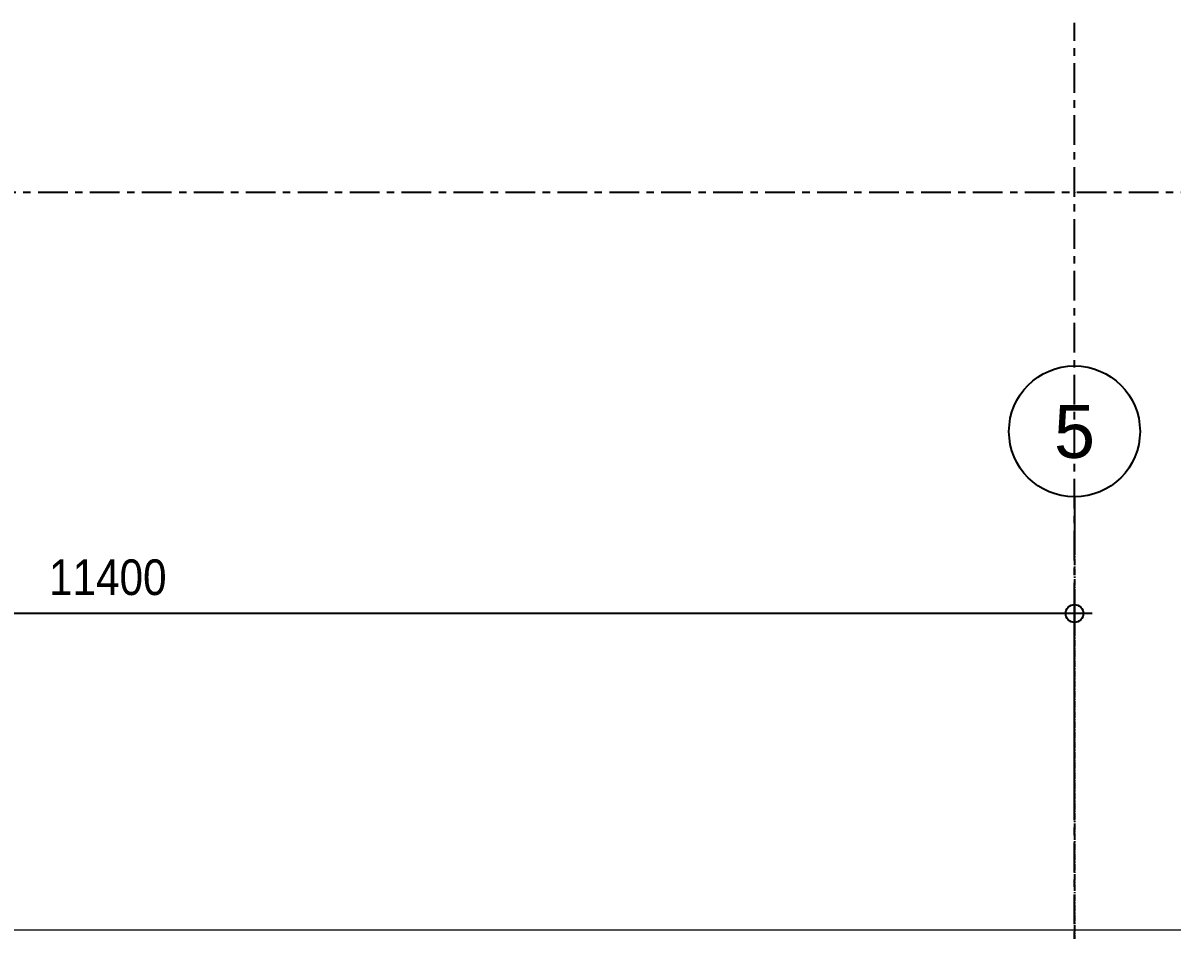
# Model space of a CAD drawing. Header units: millimetres. Extents: x -153298 to 620751, y -313239 to 250031.
# Drawn here: x 48833 to 55608, y 30526 to 35873 of the extents above; entities that cross this region are included whole.
import ezdxf
from ezdxf.enums import TextEntityAlignment as Align

# ---------------------------------------------------------------- set-up
doc = ezdxf.new("R2010")
doc.units = ezdxf.units.MM
for name, pattern in [('CENTER', [2, 1.25, -0.25, 0.25, -0.25]), ('TA_GL_000.70000', [1.925, 0.7, -0.175, 0.175, -0.175, 0.7]), ('XKITLINE00', [0])]:
    doc.linetypes.add(name, pattern=pattern)
doc.layers.get('DEFPOINTS').update_dxf_attribs({"color": 250})
for name, color, linetype in [('000 - 0_SYM_DWG_GRIDLINE_MAIN_COLOR_251', 251, 'Continuous'), ('000 - 0_SYM_DWG_SLOPE-SYM_TEXT_COLOR_3', 3, 'Continuous'), ('000 - EXISTING_BUILDING_MAIN_COLOR_3', 3, 'Continuous'), ('000 - GRID', 251, 'CENTER'), ('S-DIM', 7, 'Continuous'), ('Stan-Dim', 8, 'Continuous')]:
    doc.layers.add(name, color=color, linetype=linetype)
doc.styles.add('ARIAL', font='arial.ttf')
doc.styles.add('ROMANS', font='arial.ttf', dxfattribs={"width": 0.85})
doc.styles.add('TA', font='', dxfattribs={"height": 4.5})
doc.styles.get('TA').set_extended_font_data('Cordia New')
doc.dimstyles.new('Dim-Cen', dxfattribs={"dimtxt": 3, "dimasz": 1, "dimexe": 0, "dimexo": 2.5, "dimgap": 1.5, "dimtad": 1, "dimdec": 0, "dimzin": 1, "dimdsep": 46, "dimtxsty": 'ROMANS', "dimblk": 'CEN1', "dimcen": 0.09, "dimclrd": 1, "dimclre": 250, "dimclrt": 3, "dimadec": 0, "dimazin": 0, "dimtfac": 1, "dimtdec": 0, "dimtofl": 0, "dimtmove": 2, "dimatfit": 3, "dimfxl": 1, "dimtfill": 1, "dimtfillclr": 256, "dimtolj": 1, "dimtzin": 0, "dimarcsym": 0})

# ---------------------------------------------------------------- blocks, each defined once
blk = doc.blocks.new('*A17691722')
at = {"layer": '000 - EXISTING_BUILDING_MAIN_COLOR_3', "linetype": 'XKITLINE00', "lineweight": 0}
blk.add_line((521.257903, 42.422545), (398.857909, 42.422545), dxfattribs=at)
blk = doc.blocks.new('CEN1')
at = {"color": 1}
for p, q in [((0, 1.5), (0, -1.5)), ((1.5, 0), (-1.5, 0))]:
    blk.add_line(p, q, dxfattribs=at)
at = {"color": 3}
blk.add_circle((0, 0), 0.75, dxfattribs=at)
blk = doc.blocks.new('*D4871')
at = {"layer": 'DEFPOINTS', "color": 0, "transparency": 16777216}
for p in [(43632.8, 32391.8), (43632.8, 31166.7), (55032.8, 31166.7)]:
    blk.add_point(p, dxfattribs=at)
at = {"layer": 'S-DIM', "color": 250, "lineweight": -2, "transparency": 16777216}
for p, q in [((43632.8, 31341.7), (43632.8, 32391.8)), ((55032.8, 31341.7), (55032.8, 32391.8))]:
    blk.add_line(p, q, dxfattribs=at)
at = {"layer": 'S-DIM', "color": 1, "lineweight": -2, "transparency": 16777216}
blk.add_line((54962.8, 32391.8), (43702.8, 32391.8), dxfattribs=at)
at = {"layer": 'S-DIM', "color": 1, "lineweight": -2, "transparency": 16777216, "xscale": 70, "yscale": 70, "zscale": 70, "rotation": 180}
blk.add_blockref('CEN1', (43632.8, 32391.8), dxfattribs=at)
at = {"layer": 'S-DIM', "color": 1, "lineweight": -2, "transparency": 16777216, "xscale": 70, "yscale": 70, "zscale": 70}
blk.add_blockref('CEN1', (55032.8, 32391.8), dxfattribs=at)
at = {"layer": 'S-DIM', "color": 3, "transparency": 16777216, "insert": (49332.8, 32604), "char_height": 210, "attachment_point": 5, "style": 'ROMANS', "bg_fill": 3, "box_fill_scale": 1.1, "bg_fill_color": 256, "bg_fill_true_color": 13158600, "bg_fill_transparency": 0}
blk.add_mtext('\\A1;11400', dxfattribs=at)
blk = doc.blocks.new('*U5052')
at = {"layer": '000 - 0_SYM_DWG_GRIDLINE_MAIN_COLOR_251', "color": 0, "linetype": 'ByBlock', "ltscale": 5}
blk.add_line((20, 0), (-355.74, 0), dxfattribs=at)
at = {"layer": '000 - 0_SYM_DWG_GRIDLINE_MAIN_COLOR_251', "color": 3}
blk.add_point((-335.74, 0), dxfattribs=at)
at = {"style": 'TA', "flags": 1}
blk.add_attdef('LOCATION', (6, -6), '', height=4.5, rotation=270, dxfattribs=at)
at = {"layer": '000 - 0_SYM_DWG_SLOPE-SYM_TEXT_COLOR_3', "style": 'ARIAL'}
blk.add_attdef('GRID-HEAD', text='', height=4, rotation=90, dxfattribs=at).set_placement((40, 0), align=Align.MIDDLE_CENTER)
blk = doc.blocks.new('*U6394')
at = {"layer": '000 - 0_SYM_DWG_GRIDLINE_MAIN_COLOR_251', "color": 0, "linetype": 'ByBlock', "ltscale": 5}
blk.add_line((20, 0), (-651.81, 0), dxfattribs=at)
at = {"style": 'TA', "flags": 1}
blk.add_attdef('LOCATION', (6, -6), '', height=4.5, rotation=270, dxfattribs=at)
blk = doc.blocks.new('W-1-PP19-ST-ENT1-1_20260610-094632_ELEVATION_1_DIMS')
at = {"layer": '000 - GRID', "linetype": 'TA_GL_000.70000', "xscale": 50.00000000000004, "yscale": 50.00000000000004, "zscale": 50.00000000000004}
for name, p, rotation in [('*U5052', (22800, 101510), 270), ('*U6394', (-2830, 118300), 180)]:
    blk.add_blockref(name, p, dxfattribs=dict(at, rotation=rotation))

msp = doc.modelspace()

# ---------------------------------------------------------------- linework, layer by layer
at = {"color": 3}
msp.add_line((55032.7713, 33078.9782), (55032.7713, 32774.6401), dxfattribs=at)
at = {"color": 1, "linetype": 'CENTER', "ltscale": 30}
msp.add_line((55032.7713, 32774.6401), (55032.7713, 16703.507), dxfattribs=at)
at = {"color": 3}
msp.add_circle((55032.7713, 33465.2049), 386.2266, dxfattribs=at)

# ---------------------------------------------------------------- block references
at = {"lineweight": 0, "xscale": 125, "yscale": 125, "zscale": 125}
msp.add_blockref('*A17691722', (-6399.4671, 25223.0807), dxfattribs=at)

# ---------------------------------------------------------------- texts
at = {"layer": 'Stan-Dim', "color": 5, "style": 'ROMANS'}
msp.add_attdef('5', text='', height=312.5, dxfattribs=at).set_placement((55032.7713, 33465.2049), align=Align.MIDDLE_CENTER)

# ---------------------------------------------------------------- next in the draw order: dimensions: what is measured, and where the dimension line sits
at = {"layer": 'S-DIM'}
dim = msp.add_linear_dim(base=(43632.7713, 32391.8095), p1=(55032.7713, 31166.6885), p2=(43632.7713, 31166.6885), angle=180, dimstyle='Dim-Cen', override={"dimscale": 70}, dxfattribs=at)
dim.commit()
dim.dimension.update_dxf_attribs({"geometry": '*D4871', "text_midpoint": (49332.7713, 32604.0298)})

# ---------------------------------------------------------------- next in the draw order: block references
at = {"color": 6}
msp.add_blockref('W-1-PP19-ST-ENT1-1_20260610-094632_ELEVATION_1_DIMS', (32232.7713, -83424.1012), dxfattribs=at)

doc.saveas('drawing.dxf')
